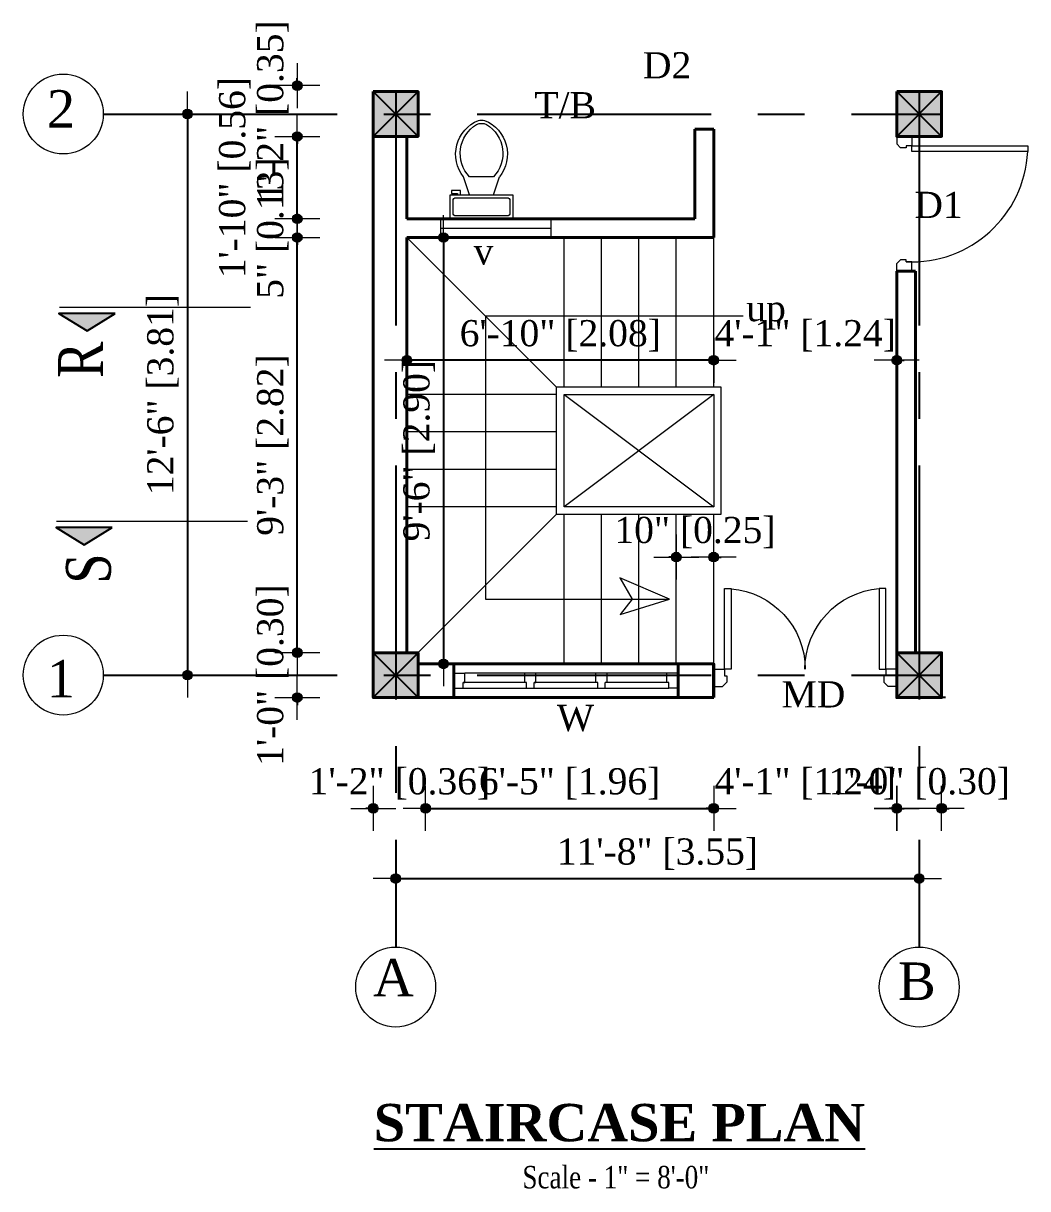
# Model space of a CAD drawing. Header units: feet. Extents: x 4160 to 31260, y -20219 to -1382.
# Drawn here: x 19050 to 19318.4, y -5109.4 to -4797.8 of the extents above; entities that cross this region are included whole.
import ezdxf

# ---------------------------------------------------------------- set-up
doc = ezdxf.new("R2010")
doc.units = ezdxf.units.FT
doc.header["$LTSCALE"] = 50
doc.header["$MEASUREMENT"] = 0
doc.header["$PDMODE"] = 34
doc.linetypes.add('CENTER', pattern=[2, 1.25, -0.25, 0.25, -0.25])
for name, color, linetype, lineweight in [('5Fixtures', 21, 'Continuous', 13), ('COLUMN', 145, 'Continuous', 40), ('DIMENISON', 152, 'Continuous', 9), ('DIMENSION', 142, 'Continuous', 13), ('DOOR PLAN', 241, 'Continuous', 13), ('HACTH', 8, 'Continuous', 13), ('stair', 140, 'Continuous', 18), ('Text1', 3, 'Continuous', 25), ('wall', 6, 'Continuous', 40), ('WINDOW FRAME PLAN', 102, 'Continuous', 15)]:
    doc.layers.add(name, color=color, linetype=linetype, lineweight=lineweight)
doc.layers.add('CL', color=253, linetype='CENTER')
doc.layers.add('Text', color=7, linetype='Continuous')
doc.styles.add('1.8 str', font='times.ttf', dxfattribs={"width": 0.8, "height": 6})
doc.styles.add('7 INCH', font='times.ttf', dxfattribs={"height": 7})
doc.styles.add('arial', font='times.ttf')
doc.styles.add('TITLE', font='times.ttf', dxfattribs={"height": 11})
doc.dimstyles.new('7 INCH', dxfattribs={"dimscale": 0, "dimtxt": 7, "dimasz": 1, "dimexe": 2, "dimexo": 9, "dimgap": 2, "dimtad": 1, "dimdec": 0, "dimzin": 3, "dimdsep": 46, "dimlunit": 4, "dimtxsty": '7 INCH', "dimblk": 'DIM', "dimcen": 3, "dimdle": 3, "dimse1": 1, "dimse2": 1, "dimclrd": 256, "dimclre": 256, "dimclrt": 7, "dimadec": 1, "dimazin": 2, "dimtfac": 1, "dimtdec": 0, "dimtix": 1, "dimtofl": 0, "dimtmove": 2, "dimatfit": 3, "dimldrblk": 'DIM', "dimfxl": 2, "dimfrac": 2, "dimtolj": 2, "dimtzin": 0, "dimarcsym": 0})

# ---------------------------------------------------------------- blocks, each defined once
blk = doc.blocks.new('A$C151D7C43')
at = {"layer": 'HACTH', "ltscale": 0.1}
h = blk.add_hatch(color=256, dxfattribs=at)
h.dxf.hatch_style = 1
h.paths.add_polyline_path([(-12, 6), (-12, -6), (0, -6), (0, 6)])
at = {"layer": 'CL'}
for points in [[(0, 6), (-12, -6)], [(-12, 6), (0, -6)]]:
    blk.add_lwpolyline(points, dxfattribs=at)
at = {"layer": 'COLUMN'}
blk.add_lwpolyline([(-12, 6), (0, 6), (0, -6), (-12, -6)], close=True, dxfattribs=at)
blk = doc.blocks.new('A$C27A24D70')
at = {"layer": 'DOOR PLAN'}
for p, q in [((-11.24, 23.49), (-11.24, 20.63)), ((-6.67, 23.49), (-6.67, 21.21)), ((-11.24, 20.63), (-9.53, 20.63)), ((-9.53, 20.63), (-9.53, 20.06)), ((-9.53, 20.06), (-7.81, 20.06)), ((-6.67, 21.21), (-7.81, 20.06)), ((-9.53, -21.08), (-7.81, -21.08)), ((-9.53, -21.65), (-9.53, -21.08)), ((-6.67, -22.22), (-7.81, -21.08)), ((-11.24, -24.51), (-11.24, -21.65)), ((-11.24, -21.65), (-9.53, -21.65)), ((-6.67, -24.51), (-6.67, -22.22))]:
    blk.add_line(p, q, dxfattribs=at)
for points in [[(-11.24, 20.63), (-32.38, 20.63), (-32.38, 18.92), (-11.24, 18.92)], [(-11.24, -21.65), (-32.38, -21.65), (-32.38, -19.94), (-11.24, -19.94)]]:
    blk.add_lwpolyline(points, close=True, dxfattribs=at)
for centre, radius, start, end in [((-11.24, 20.63), 21.14, 184.6355, 270), ((-11.24, -21.65), 21.21, 90, 175.3645)]:
    blk.add_arc(centre, radius, start, end, dxfattribs=at)
at = {"layer": 'wall'}
for p, q in [((-12.81, 23.49), (-3.81, 23.49)), ((-12.81, -24.51), (-3.81, -24.51))]:
    blk.add_line(p, q, dxfattribs=at)
blk = doc.blocks.new('3ls')
at = {"layer": 'DOOR PLAN'}
for p, q in [((-36, -2.5), (-34, -2.5)), ((-34, -2.5), (-33, -3.5)), ((-2, -2.5), (-3, -3.5)), ((0, -2.5), (-2, -2.5)), ((-33.5, -6.5), (-33.5, -5)), ((-33.5, -5), (-33, -5)), ((-33, -5), (-33, -3.5)), ((-3, -5), (-3, -3.5)), ((-2.5, -5), (-3, -5)), ((-2.5, -6.5), (-2.5, -5)), ((-36, -6.5), (-33.5, -6.5)), ((0, -6.5), (-2.5, -6.5))]:
    blk.add_line(p, q, dxfattribs=at)
blk.add_lwpolyline([(-2.5, -6.5), (-2.5, -37.5), (-4, -37.5), (-4, -6.5)], close=True, dxfattribs=at)
blk.add_arc((-2.5, -6.5), 31.04, 177.2298, 267.2298, dxfattribs=at)
blk = doc.blocks.new('w1')
at = {"layer": 'wall'}
for p, q in [((14233.75, -9321.44), (14233.75, -9330.44)), ((14233.75, -9321.44), (14233.75, -9330.44)), ((14293.75, -9321.44), (14293.75, -9330.44))]:
    blk.add_line(p, q, dxfattribs=at)
at = {"layer": 'WINDOW FRAME PLAN'}
for p, q in [((14233.75, -9323.94), (14236.75, -9323.94)), ((14290.75, -9323.94), (14236.75, -9323.94)), ((14236.75, -9326.44), (14236.75, -9323.94)), ((14252.75, -9326.44), (14252.75, -9323.94)), ((14255.75, -9326.44), (14255.75, -9323.94)), ((14271.75, -9326.44), (14271.75, -9323.94)), ((14274.75, -9326.44), (14274.75, -9323.94)), ((14293.75, -9323.94), (14290.75, -9323.94)), ((14290.75, -9326.44), (14290.75, -9323.94)), ((14233.75, -9327.94), (14236.25, -9327.94)), ((14236.25, -9327.94), (14236.25, -9326.44)), ((14236.25, -9326.44), (14236.75, -9326.44)), ((14253.25, -9326.44), (14236.25, -9326.44)), ((14236.25, -9327.94), (14291.25, -9327.94)), ((14253.25, -9327.94), (14253.25, -9326.44)), ((14255.25, -9327.94), (14255.25, -9326.44)), ((14255.25, -9326.44), (14255.75, -9326.44)), ((14272.25, -9326.44), (14255.25, -9326.44)), ((14272.25, -9326.44), (14271.75, -9326.44)), ((14272.25, -9327.94), (14272.25, -9326.44)), ((14290.75, -9326.44), (14274.25, -9326.44)), ((14274.25, -9327.94), (14274.25, -9326.44)), ((14291.25, -9326.44), (14290.75, -9326.44)), ((14291.25, -9327.94), (14291.25, -9326.44)), ((14293.75, -9327.94), (14291.25, -9327.94))]:
    blk.add_line(p, q, dxfattribs=at)
blk = doc.blocks.new('COMMODE')
at = {"layer": '5Fixtures'}
for p, q in [((0, 0), (-16.8, 0)), ((-16.8, 0), (-16.8, -6.4)), ((0, -6.4), (0, 0)), ((-16, -1.6), (-16, -4.8)), ((-1.6, -0.8), (-15.2, -0.8)), ((-0.8, -4.8), (-0.8, -1.6)), ((-15.2, -5.6), (-1.6, -5.6)), ((-16.8, -6.4), (0, -6.4)), ((-16.4, -6.8), (-14.8, -6.8)), ((-16.4, -7.6), (-16.4, -6.8)), ((-14, -7.6), (-16.4, -7.6)), ((-14.8, -6.8), (-14.8, -6.4)), ((-14, -6.4), (-14, -7.6)), ((-11.6, -6.4), (-13.2, -11.2)), ((-5.2, -6.4), (-3.6, -11.2)), ((-5.2, -11.2), (-11.6, -11.2))]:
    blk.add_line(p, q, dxfattribs=at)
for centre, radius, start, end in [((-15.3, -1.5), 0.707, 81.8699, 188.1301), ((-1.5, -1.5), 0.707, 351.8699, 98.1301), ((-15.3, -4.9), 0.707, 171.8699, 278.1301), ((-1.5, -4.9), 0.707, 261.8699, 8.1301), ((-5.58, -17.26), 9.74, 141.4691, 247.9714), ((-5.04, -17.45), 9.06, 136.3677, 238.9468), ((-11.22, -17.26), 9.74, 292.0284, 38.5307), ((-11.76, -17.45), 9.06, 301.053, 43.6321), ((-8.4, -22.3), 3.2, 245.7318, 294.2682), ((-8.4, -23.2), 3.2, 254.8605, 285.1395)]:
    blk.add_arc(centre, radius, start, end, dxfattribs=at)
blk = doc.blocks.new('DIM')
at = {"layer": 'DIMENSION'}
h = blk.add_hatch(color=256, dxfattribs=at)
h.paths.add_polyline_path([(0, 1.28), (0, 0), (1.28, 0, 0.414214)])
h.paths.add_polyline_path([(1.28, 0), (0, 0), (0, -1.28, 0.414214)])
h.paths.add_polyline_path([(0, 0), (-1.28, 0, 0.414214), (0, -1.28)])
h.paths.add_polyline_path([(0, 1.28, 0.414214), (-1.28, 0), (0, 0)])
for p, q in [((0, 6), (0, -6)), ((-6, 0), (6, 0))]:
    blk.add_line(p, q, dxfattribs=at)
blk.add_circle((0, 0), 1.28, dxfattribs=at)
blk = doc.blocks.new('*D232')
at = {"layer": 'Defpoints', "color": 0, "ltscale": 0.1, "transparency": 16777216}
for p in [(19143.49, -4978.05), (19157.49, -4978.05), (19157.49, -5007.67)]:
    blk.add_point(p, dxfattribs=at)
at = {"layer": 'DIMENSION', "lineweight": -2, "ltscale": 0.1, "transparency": 16777216}
for p, q in [((19142.49, -5007.67), (19141.49, -5007.67)), ((19158.49, -5007.67), (19159.49, -5007.67))]:
    blk.add_line(p, q, dxfattribs=at)
blk.add_blockref('DIM', (19143.49, -5007.67), dxfattribs=at)
at = {"layer": 'DIMENSION', "lineweight": -2, "ltscale": 0.1, "transparency": 16777216, "rotation": 180}
blk.add_blockref('DIM', (19157.49, -5007.67), dxfattribs=at)
at = {"layer": 'DIMENSION', "color": 7, "ltscale": 0.1, "transparency": 16777216, "insert": (19150.49, -5001.14), "char_height": 7, "attachment_point": 5, "style": '7 INCH'}
blk.add_mtext('\\A2;1\'-2" [0.36]', dxfattribs=at)
blk = doc.blocks.new('*D233')
at = {"layer": 'Defpoints', "color": 0, "ltscale": 0.1, "transparency": 16777216}
for p in [(19157.49, -4978.05), (19234.49, -4978.05), (19234.49, -5007.67)]:
    blk.add_point(p, dxfattribs=at)
at = {"layer": 'DIMENSION', "lineweight": -2, "ltscale": 0.1, "transparency": 16777216}
blk.add_line((19158.49, -5007.67), (19233.49, -5007.67), dxfattribs=at)
at = {"layer": 'DIMENSION', "lineweight": -2, "ltscale": 0.1, "transparency": 16777216, "rotation": 180}
blk.add_blockref('DIM', (19157.49, -5007.67), dxfattribs=at)
at = {"layer": 'DIMENSION', "lineweight": -2, "ltscale": 0.1, "transparency": 16777216}
blk.add_blockref('DIM', (19234.49, -5007.67), dxfattribs=at)
at = {"layer": 'DIMENSION', "color": 7, "ltscale": 0.1, "transparency": 16777216, "insert": (19195.99, -5001.14), "char_height": 7, "attachment_point": 5, "style": '7 INCH'}
blk.add_mtext('\\A2;6\'-5" [1.96]', dxfattribs=at)
blk = doc.blocks.new('*D234')
at = {"layer": 'Defpoints', "color": 0, "ltscale": 0.1, "transparency": 16777216}
for p in [(19234.49, -4978.05), (19283.43, -4978.05), (19283.43, -5007.67)]:
    blk.add_point(p, dxfattribs=at)
at = {"layer": 'DIMENSION', "lineweight": -2, "ltscale": 0.1, "transparency": 16777216}
for p, q in [((19233.49, -5007.67), (19232.49, -5007.67)), ((19284.43, -5007.67), (19285.43, -5007.67))]:
    blk.add_line(p, q, dxfattribs=at)
blk.add_blockref('DIM', (19234.49, -5007.67), dxfattribs=at)
at = {"layer": 'DIMENSION', "lineweight": -2, "ltscale": 0.1, "transparency": 16777216, "rotation": 180}
blk.add_blockref('DIM', (19283.43, -5007.67), dxfattribs=at)
at = {"layer": 'DIMENSION', "color": 7, "ltscale": 0.1, "transparency": 16777216, "insert": (19258.96, -5001.14), "char_height": 7, "attachment_point": 5, "style": '7 INCH'}
blk.add_mtext('\\A2;4\'-1" [1.24]', dxfattribs=at)
blk = doc.blocks.new('*D235')
at = {"layer": 'Defpoints', "color": 0, "ltscale": 0.1, "transparency": 16777216}
for p in [(19283.43, -4978.05), (19295.43, -4978.05), (19295.43, -5007.67)]:
    blk.add_point(p, dxfattribs=at)
at = {"layer": 'DIMENSION', "lineweight": -2, "ltscale": 0.1, "transparency": 16777216}
for p, q in [((19282.43, -5007.67), (19281.43, -5007.67)), ((19296.43, -5007.67), (19297.43, -5007.67))]:
    blk.add_line(p, q, dxfattribs=at)
blk.add_blockref('DIM', (19283.43, -5007.67), dxfattribs=at)
at = {"layer": 'DIMENSION', "lineweight": -2, "ltscale": 0.1, "transparency": 16777216, "rotation": 180}
blk.add_blockref('DIM', (19295.43, -5007.67), dxfattribs=at)
at = {"layer": 'DIMENSION', "color": 7, "ltscale": 0.1, "transparency": 16777216, "insert": (19289.43, -5001.14), "char_height": 7, "attachment_point": 5, "style": '7 INCH'}
blk.add_mtext('\\A2;1\'-0" [0.30]', dxfattribs=at)
blk = doc.blocks.new('*D236')
at = {"layer": 'Defpoints', "color": 0, "ltscale": 0.1, "transparency": 16777216}
for p in [(19149.49, -4978.05), (19289.43, -4978.05), (19289.43, -5026.44)]:
    blk.add_point(p, dxfattribs=at)
at = {"layer": 'DIMENSION', "lineweight": -2, "ltscale": 0.1, "transparency": 16777216}
blk.add_line((19150.49, -5026.44), (19288.43, -5026.44), dxfattribs=at)
at = {"layer": 'DIMENSION', "lineweight": -2, "ltscale": 0.1, "transparency": 16777216, "rotation": 180}
blk.add_blockref('DIM', (19149.49, -5026.44), dxfattribs=at)
at = {"layer": 'DIMENSION', "lineweight": -2, "ltscale": 0.1, "transparency": 16777216}
blk.add_blockref('DIM', (19289.43, -5026.44), dxfattribs=at)
at = {"layer": 'DIMENSION', "color": 7, "ltscale": 0.1, "transparency": 16777216, "insert": (19219.46, -5019.92), "char_height": 7, "attachment_point": 5, "style": '7 INCH'}
blk.add_mtext('\\A2;11\'-8" [3.55]', dxfattribs=at)
blk = doc.blocks.new('*D237')
at = {"layer": 'Defpoints', "color": 0, "ltscale": 0.1, "transparency": 16777216}
for p in [(19123.18, -4966.05), (19143.49, -4966.05), (19143.49, -4978.05)]:
    blk.add_point(p, dxfattribs=at)
at = {"layer": 'DIMENSION', "lineweight": -2, "ltscale": 0.1, "transparency": 16777216}
for p, q in [((19123.18, -4965.05), (19123.18, -4964.05)), ((19123.18, -4979.05), (19123.18, -4980.05))]:
    blk.add_line(p, q, dxfattribs=at)
for p, rotation in [((19123.18, -4966.05), 270), ((19123.18, -4978.05), 90)]:
    blk.add_blockref('DIM', p, dxfattribs=dict(at, rotation=rotation))
at = {"layer": 'DIMENSION', "color": 7, "ltscale": 0.1, "transparency": 16777216, "insert": (19116.65, -4972.05), "char_height": 7, "attachment_point": 5, "rotation": 90, "style": '7 INCH'}
blk.add_mtext('\\A2;1\'-0" [0.30]', dxfattribs=at)
blk = doc.blocks.new('*D238')
at = {"layer": 'Defpoints', "color": 0, "ltscale": 0.1, "transparency": 16777216}
for p in [(19123.18, -4855.05), (19152.49, -4855.05), (19143.49, -4966.05)]:
    blk.add_point(p, dxfattribs=at)
at = {"layer": 'DIMENSION', "lineweight": -2, "ltscale": 0.1, "transparency": 16777216}
blk.add_line((19123.18, -4965.05), (19123.18, -4856.05), dxfattribs=at)
for p, rotation in [((19123.18, -4855.05), 90), ((19123.18, -4966.05), 270)]:
    blk.add_blockref('DIM', p, dxfattribs=dict(at, rotation=rotation))
at = {"layer": 'DIMENSION', "color": 7, "ltscale": 0.1, "transparency": 16777216, "insert": (19116.65, -4910.55), "char_height": 7, "attachment_point": 5, "rotation": 90, "style": '7 INCH'}
blk.add_mtext('\\A2;9\'-3" [2.82]', dxfattribs=at)
blk = doc.blocks.new('*D239')
at = {"layer": 'Defpoints', "color": 0, "ltscale": 0.1, "transparency": 16777216}
for p in [(19123.18, -4850.05), (19152.49, -4850.05), (19152.49, -4855.05)]:
    blk.add_point(p, dxfattribs=at)
at = {"layer": 'DIMENSION', "lineweight": -2, "ltscale": 0.1, "transparency": 16777216}
for p, q in [((19123.18, -4849.05), (19123.18, -4848.05)), ((19123.18, -4856.05), (19123.18, -4857.05))]:
    blk.add_line(p, q, dxfattribs=at)
for p, rotation in [((19123.18, -4850.05), 270), ((19123.18, -4855.05), 90)]:
    blk.add_blockref('DIM', p, dxfattribs=dict(at, rotation=rotation))
at = {"layer": 'DIMENSION', "color": 7, "ltscale": 0.1, "transparency": 16777216, "insert": (19116.65, -4852.55), "char_height": 7, "attachment_point": 5, "rotation": 90, "style": '7 INCH'}
blk.add_mtext('\\A2;5" [0.13]', dxfattribs=at)
blk = doc.blocks.new('*D240')
at = {"layer": 'Defpoints', "color": 0, "ltscale": 0.1, "transparency": 16777216}
for p in [(19123.18, -4828.05), (19143.49, -4828.05), (19152.49, -4850.05)]:
    blk.add_point(p, dxfattribs=at)
at = {"layer": 'DIMENSION', "lineweight": -2, "ltscale": 0.1, "transparency": 16777216}
blk.add_line((19123.18, -4849.05), (19123.18, -4829.05), dxfattribs=at)
for p, rotation in [((19123.18, -4828.05), 90), ((19123.18, -4850.05), 270)]:
    blk.add_blockref('DIM', p, dxfattribs=dict(at, rotation=rotation))
at = {"layer": 'DIMENSION', "color": 7, "ltscale": 0.1, "transparency": 16777216, "insert": (19106.49, -4839.05), "char_height": 7, "attachment_point": 5, "rotation": 90, "style": '7 INCH'}
blk.add_mtext('\\A2;1\'-10" [0.56]', dxfattribs=at)
blk = doc.blocks.new('*D241')
at = {"layer": 'Defpoints', "color": 0, "ltscale": 0.1, "transparency": 16777216}
for p in [(19123.18, -4814.46), (19143.49, -4814.46), (19143.49, -4828.05)]:
    blk.add_point(p, dxfattribs=at)
at = {"layer": 'DIMENSION', "lineweight": -2, "ltscale": 0.1, "transparency": 16777216}
for p, q in [((19123.18, -4813.46), (19123.18, -4812.46)), ((19123.18, -4829.05), (19123.18, -4830.05))]:
    blk.add_line(p, q, dxfattribs=at)
for p, rotation in [((19123.18, -4814.46), 270), ((19123.18, -4828.05), 90)]:
    blk.add_blockref('DIM', p, dxfattribs=dict(at, rotation=rotation))
at = {"layer": 'DIMENSION', "color": 7, "ltscale": 0.1, "transparency": 16777216, "insert": (19116.65, -4821.26), "char_height": 7, "attachment_point": 5, "rotation": 90, "style": '7 INCH'}
blk.add_mtext('\\A2;1\'-2" [0.35]', dxfattribs=at)
blk = doc.blocks.new('*D242')
at = {"layer": 'Defpoints', "color": 0, "ltscale": 0.1, "transparency": 16777216}
for p in [(19149.49, -4822.05), (19093.82, -4972.05), (19143.49, -4972.05)]:
    blk.add_point(p, dxfattribs=at)
at = {"layer": 'DIMENSION', "lineweight": -2, "ltscale": 0.1, "transparency": 16777216}
blk.add_line((19093.82, -4823.05), (19093.82, -4971.05), dxfattribs=at)
for p, rotation in [((19093.82, -4822.05), 90), ((19093.82, -4972.05), 270)]:
    blk.add_blockref('DIM', p, dxfattribs=dict(at, rotation=rotation))
at = {"layer": 'DIMENSION', "color": 7, "ltscale": 0.1, "transparency": 16777216, "insert": (19087.29, -4897.05), "char_height": 7, "attachment_point": 5, "rotation": 90, "style": '7 INCH'}
blk.add_mtext('\\A2;12\'-6" [3.81]', dxfattribs=at)
blk = doc.blocks.new('*D243')
at = {"layer": 'Defpoints', "color": 0, "ltscale": 0.1, "transparency": 16777216}
for p in [(19152.49, -4875.05), (19234.49, -4875.05), (19152.49, -4887.87)]:
    blk.add_point(p, dxfattribs=at)
at = {"layer": 'HACTH', "lineweight": -2, "ltscale": 0.1, "transparency": 16777216}
blk.add_line((19233.49, -4887.87), (19153.49, -4887.87), dxfattribs=at)
at = {"layer": 'HACTH', "lineweight": -2, "ltscale": 0.1, "transparency": 16777216, "rotation": 180}
blk.add_blockref('DIM', (19152.49, -4887.87), dxfattribs=at)
at = {"layer": 'HACTH', "lineweight": -2, "ltscale": 0.1, "transparency": 16777216}
blk.add_blockref('DIM', (19234.49, -4887.87), dxfattribs=at)
at = {"layer": 'HACTH', "color": 7, "ltscale": 0.1, "transparency": 16777216, "insert": (19193.49, -4881.35), "char_height": 7, "attachment_point": 5, "style": '7 INCH'}
blk.add_mtext('\\A2;6\'-10" [2.08]', dxfattribs=at)
blk = doc.blocks.new('*D244')
at = {"layer": 'Defpoints', "color": 0, "ltscale": 0.1, "transparency": 16777216}
for p in [(19152.49, -4855.05), (19155.49, -4969.05), (19162.27, -4969.05)]:
    blk.add_point(p, dxfattribs=at)
at = {"layer": 'HACTH', "lineweight": -2, "ltscale": 0.1, "transparency": 16777216}
blk.add_line((19162.27, -4856.05), (19162.27, -4968.05), dxfattribs=at)
for p, rotation in [((19162.27, -4855.05), 90), ((19162.27, -4969.05), 270)]:
    blk.add_blockref('DIM', p, dxfattribs=dict(at, rotation=rotation))
at = {"layer": 'HACTH', "color": 7, "ltscale": 0.1, "transparency": 16777216, "insert": (19155.74, -4912.05), "char_height": 7, "attachment_point": 5, "rotation": 90, "style": '7 INCH'}
blk.add_mtext('\\A2;9\'-6" [2.90]', dxfattribs=at)
blk = doc.blocks.new('*D245')
at = {"layer": 'Defpoints', "color": 0, "ltscale": 0.1, "transparency": 16777216}
for p in [(19224.49, -4929.05), (19234.49, -4929.05), (19234.49, -4940.49)]:
    blk.add_point(p, dxfattribs=at)
at = {"layer": 'HACTH', "lineweight": -2, "ltscale": 0.1, "transparency": 16777216}
for p, q in [((19223.49, -4940.49), (19222.49, -4940.49)), ((19235.49, -4940.49), (19236.49, -4940.49))]:
    blk.add_line(p, q, dxfattribs=at)
blk.add_blockref('DIM', (19224.49, -4940.49), dxfattribs=at)
at = {"layer": 'HACTH', "lineweight": -2, "ltscale": 0.1, "transparency": 16777216, "rotation": 180}
blk.add_blockref('DIM', (19234.49, -4940.49), dxfattribs=at)
at = {"layer": 'HACTH', "color": 7, "ltscale": 0.1, "transparency": 16777216, "insert": (19229.49, -4933.96), "char_height": 7, "attachment_point": 5, "style": '7 INCH'}
blk.add_mtext('\\A2;10" [0.25]', dxfattribs=at)
blk = doc.blocks.new('*D246')
at = {"layer": 'Defpoints', "color": 0, "ltscale": 0.1, "transparency": 16777216}
for p in [(19283.43, -4864.05), (19234.49, -4875.05), (19283.43, -4887.87)]:
    blk.add_point(p, dxfattribs=at)
at = {"layer": 'HACTH', "lineweight": -2, "ltscale": 0.1, "transparency": 16777216}
for p, q in [((19233.49, -4887.87), (19232.49, -4887.87)), ((19284.43, -4887.87), (19285.43, -4887.87))]:
    blk.add_line(p, q, dxfattribs=at)
blk.add_blockref('DIM', (19234.49, -4887.87), dxfattribs=at)
at = {"layer": 'HACTH', "lineweight": -2, "ltscale": 0.1, "transparency": 16777216, "rotation": 180}
blk.add_blockref('DIM', (19283.43, -4887.87), dxfattribs=at)
at = {"layer": 'HACTH', "color": 7, "ltscale": 0.1, "transparency": 16777216, "insert": (19258.96, -4881.35), "char_height": 7, "attachment_point": 5, "style": '7 INCH'}
blk.add_mtext('\\A2;4\'-1" [1.24]', dxfattribs=at)

msp = doc.modelspace()

# ---------------------------------------------------------------- hatches: boundary and pattern name
at = {"layer": 'Text', "ltscale": 10}
for points in [[(19059.49, -4875.37), (19074.5, -4875.37), (19067, -4879.99)], [(19058.71, -4932.59), (19073.72, -4932.59), (19066.21, -4937.21)]]:
    msp.add_hatch(color=256, dxfattribs=at).paths.add_polyline_path(points)

# ---------------------------------------------------------------- linework, layer by layer
msp.add_line((19296.49, -4978.05), (19283.43, -4978.05))
at = {"layer": 'CL'}
for p, q in [((19149.49, -4816.05), (19149.49, -5044.77)), ((19289.43, -4816.05), (19289.43, -5044.77)), ((19071.31, -4822.05), (19295.43, -4822.05)), ((19071.31, -4972.05), (19295.43, -4972.05))]:
    msp.add_line(p, q, dxfattribs=at)
at = {"layer": 'DIMENISON'}
for centre in [(19060.63, -4822.05), (19060.63, -4972.05), (19149.49, -5055.45), (19289.43, -5055.45)]:
    msp.add_circle(centre, 10.68, dxfattribs=at)
at = {"layer": 'DIMENSION', "ltscale": 0.1}
for p, q in [((19190.99, -4850.05), (19190.99, -4855.05)), ((19161.5, -4852.55), (19190.99, -4852.55))]:
    msp.add_line(p, q, dxfattribs=at)
at = {"layer": 'DIMENSION', "ltscale": 10}
for p, q in [((19059.59, -4873.66), (19110.68, -4873.66)), ((19058.81, -4930.88), (19109.9, -4930.88))]:
    msp.add_line(p, q, dxfattribs=at)
at = {"layer": 'DIMENSION', "ltscale": 0.1}
msp.add_lwpolyline([(19161.5, -4850.05), (19161.5, -4855.05)], dxfattribs=at)
at = {"layer": 'DIMENSION', "ltscale": 2}
msp.add_lwpolyline([(19242.42, -4876.05), (19173.49, -4876.05), (19173.49, -4951.78), (19222.69, -4951.78), (19209.37, -4946.05), (19212.73, -4951.78), (19209.47, -4955.83), (19222.69, -4951.78)], dxfattribs=at)
at = {"layer": 'stair'}
for p, q in [((19192.49, -4929.05), (19192.49, -4895.05)), ((19192.49, -4927.05), (19152.49, -4927.05)), ((19234.49, -4927.05), (19194.49, -4927.05))]:
    msp.add_line(p, q, dxfattribs=at)
for points in [[(19192.49, -4895.05), (19152.49, -4855.05)], [(19194.49, -4895.05), (19194.49, -4855.05)], [(19204.49, -4895.05), (19204.49, -4855.05)], [(19214.49, -4895.05), (19214.49, -4855.05)], [(19224.49, -4895.05), (19224.49, -4855.05)], [(19234.49, -4895.05), (19234.49, -4855.05)], [(19192.49, -4897.05), (19152.49, -4897.05)], [(19192.49, -4929.05), (19236.49, -4929.05), (19236.49, -4895.05), (19192.49, -4895.05)], [(19194.49, -4897.05), (19234.49, -4927.05)], [(19234.49, -4897.05), (19194.49, -4927.05), (19194.49, -4897.05), (19234.49, -4897.05), (19234.49, -4927.05)], [(19192.49, -4907.05), (19152.49, -4907.05)], [(19192.49, -4917.05), (19152.49, -4917.05)], [(19192.49, -4927.05), (19152.49, -4927.05)], [(19192.49, -4929.05), (19152.49, -4969.05)], [(19194.49, -4969.05), (19194.49, -4929.05)], [(19204.49, -4969.05), (19204.49, -4929.05)], [(19214.49, -4969.05), (19214.49, -4929.05)], [(19224.49, -4969.05), (19224.49, -4929.05)], [(19234.49, -4969.05), (19234.49, -4929.05)]]:
    msp.add_lwpolyline(points, dxfattribs=at)
at = {"layer": 'Text', "ltscale": 10}
for points in [[(19074.5, -4875.37), (19059.49, -4875.37), (19067, -4879.99), (19074.5, -4875.37)], [(19073.72, -4932.59), (19058.71, -4932.59), (19066.21, -4937.21), (19073.72, -4932.59)]]:
    msp.add_lwpolyline(points, dxfattribs=at)
at = {"layer": 'wall'}
for p, q in [((19229.49, -4850.05), (19229.49, -4826.05)), ((19234.49, -4850.05), (19234.49, -4826.05)), ((19143.49, -4966.05), (19143.49, -4828.05)), ((19152.49, -4850.05), (19152.49, -4828.05)), ((19229.49, -4850.05), (19152.49, -4850.05)), ((19234.49, -4855.05), (19234.49, -4850.05)), ((19152.49, -4966.05), (19152.49, -4855.05)), ((19234.49, -4855.05), (19152.49, -4855.05)), ((19283.43, -4966.05), (19283.43, -4864.05)), ((19288.43, -4966.05), (19288.43, -4864.05)), ((19234.49, -4969.05), (19155.49, -4969.05)), ((19234.49, -4978.05), (19234.49, -4969.05)), ((19234.49, -4978.05), (19143.49, -4978.05))]:
    msp.add_line(p, q, dxfattribs=at)
at = {"layer": 'wall', "ltscale": 0.1}
for p, q in [((19234.49, -4826.05), (19229.49, -4826.05)), ((19288.43, -4864.05), (19283.43, -4864.05))]:
    msp.add_line(p, q, dxfattribs=at)

# ---------------------------------------------------------------- block references
at = {"xscale": -1.019665510205604, "yscale": 1.019665510205604, "zscale": 1.019665510205604, "rotation": 90}
msp.add_blockref('A$C27A24D70', (19258.44, -4981.94), dxfattribs=at)
at = {"layer": 'DIMENSION', "ltscale": 2, "xscale": -1, "rotation": 180}
msp.add_blockref('COMMODE', (19180.84, -4850.05), dxfattribs=at)
at = {"layer": 'wall', "ltscale": 0.1}
for p in [(19155.49, -4822.05), (19295.43, -4822.05), (19155.49, -4972.05), (19295.43, -4972.05)]:
    msp.add_blockref('A$C151D7C43', p, dxfattribs=at)
at = {"layer": 'wall', "ltscale": 2, "rotation": 90.00000000000001}
msp.add_blockref('3ls', (19280.93, -4828.05), dxfattribs=at)
at = {"layer": 'wall'}
msp.add_blockref('w1', (4931.24, 4352.39), dxfattribs=at)

# ---------------------------------------------------------------- texts
at = {"layer": 'Text', "ltscale": 2, "style": '7 INCH'}
for s, p in [('D2', (19215.59, -4812.51)), ('T/B', (19186.57, -4823.19)), ('D1', (19288.14, -4849.83)), ('MD', (19252.65, -4980.7)), ('W', (19192.57, -4986.99))]:
    msp.add_text(s, height=7, dxfattribs=at).set_placement(p)
at = {"layer": 'Text', "style": '7 INCH'}
for s, p in [('v', (19170.32, -4862.27)), ('up', (19243.21, -4877.44))]:
    msp.add_text(s, height=7, dxfattribs=at).set_placement(p)
at = {"layer": 'Text', "ltscale": 10, "style": '1.8 str', "width": 0.8}
for s, p in [('R', (19071.23, -4892.59)), ('S', (19073.34, -4947.59))]:
    msp.add_text(s, height=12, rotation=90, dxfattribs=at).set_placement(p)
msp.add_text('Scale - 1" = 8\'-0"', height=6, dxfattribs=at).set_placement((19183.36, -5109.27))
at = {"layer": 'Text', "insert": (19143.63, -5086.68), "char_height": 10, "width": 209.6782, "attachment_point": 1, "style": 'TITLE'}
msp.add_mtext('{\\fTimes New Roman|b1|i0|c0|p18;\\LSTAIRCASE PLAN}', dxfattribs=at)
at = {"layer": 'Text1', "lineweight": 30, "char_height": 10, "width": 17.5966, "attachment_point": 2, "style": 'arial'}
for s, insert in [('2', (19060.02, -4815.66)), ('1', (19060.02, -4968.01)), ('A', (19148.87, -5047.91)), ('B', (19288.82, -5048.88))]:
    msp.add_mtext(s, dxfattribs=dict(at, insert=insert))

# ---------------------------------------------------------------- dimensions: what is measured, and where the dimension line sits
at = {"layer": 'DIMENSION', "ltscale": 0.1}
for base, p1, p2, picture, middle in [((19123.18, -4814.46), (19143.49, -4828.05), (19143.49, -4814.46), '*D241', (19116.65, -4821.26)), ((19093.82, -4972.05), (19149.49, -4822.05), (19143.49, -4972.05), '*D242', (19087.29, -4897.05)), ((19123.18, -4850.05), (19152.49, -4855.05), (19152.49, -4850.05), '*D239', (19116.65, -4852.55)), ((19123.18, -4855.05), (19143.49, -4966.05), (19152.49, -4855.05), '*D238', (19116.65, -4910.55)), ((19123.18, -4966.05), (19143.49, -4978.05), (19143.49, -4966.05), '*D237', (19116.65, -4972.05))]:
    dim = msp.add_linear_dim(base=base, p1=p1, p2=p2, angle=90, dimstyle='7 INCH', override={"dimscale": 1}, dxfattribs=at)
    dim.commit()
    dim.dimension.update_dxf_attribs({"geometry": picture, "text_midpoint": middle})
dim = msp.add_linear_dim(base=(19123.18, -4828.05), p1=(19152.49, -4850.05), p2=(19143.49, -4828.05), angle=90, dimstyle='7 INCH', override={"dimscale": 1}, dxfattribs=at)
dim.commit()
dim.dimension.update_dxf_attribs({"geometry": '*D240', "text_midpoint": (19106.49, -4839.05), "dimtype": 160})
for base, p1, p2, picture, middle in [((19157.49, -5007.67), (19143.49, -4978.05), (19157.49, -4978.05), '*D232', (19150.49, -5001.14)), ((19289.43, -5026.44), (19149.49, -4978.05), (19289.43, -4978.05), '*D236', (19219.46, -5019.92)), ((19234.49, -5007.67), (19157.49, -4978.05), (19234.49, -4978.05), '*D233', (19195.99, -5001.14)), ((19283.43, -5007.67), (19234.49, -4978.05), (19283.43, -4978.05), '*D234', (19258.96, -5001.14)), ((19295.43, -5007.67), (19283.43, -4978.05), (19295.43, -4978.05), '*D235', (19289.43, -5001.14))]:
    dim = msp.add_linear_dim(base=base, p1=p1, p2=p2, dimstyle='7 INCH', override={"dimscale": 1}, dxfattribs=at)
    dim.commit()
    dim.dimension.update_dxf_attribs({"geometry": picture, "text_midpoint": middle})
at = {"layer": 'HACTH', "ltscale": 0.1}
dim = msp.add_linear_dim(base=(19162.27, -4969.05), p1=(19152.49, -4855.05), p2=(19155.49, -4969.05), angle=90, dimstyle='7 INCH', override={"dimscale": 1}, dxfattribs=at)
dim.commit()
dim.dimension.update_dxf_attribs({"geometry": '*D244', "text_midpoint": (19155.74, -4912.05)})
for base, p1, p2, picture, middle in [((19283.43, -4887.87), (19234.49, -4875.05), (19283.43, -4864.05), '*D246', (19258.96, -4881.35)), ((19152.49, -4887.87), (19234.49, -4875.05), (19152.49, -4875.05), '*D243', (19193.49, -4881.35)), ((19234.49, -4940.49), (19224.49, -4929.05), (19234.49, -4929.05), '*D245', (19229.49, -4933.96))]:
    dim = msp.add_linear_dim(base=base, p1=p1, p2=p2, dimstyle='7 INCH', override={"dimscale": 1}, dxfattribs=at)
    dim.commit()
    dim.dimension.update_dxf_attribs({"geometry": picture, "text_midpoint": middle})

doc.saveas('drawing.dxf')
